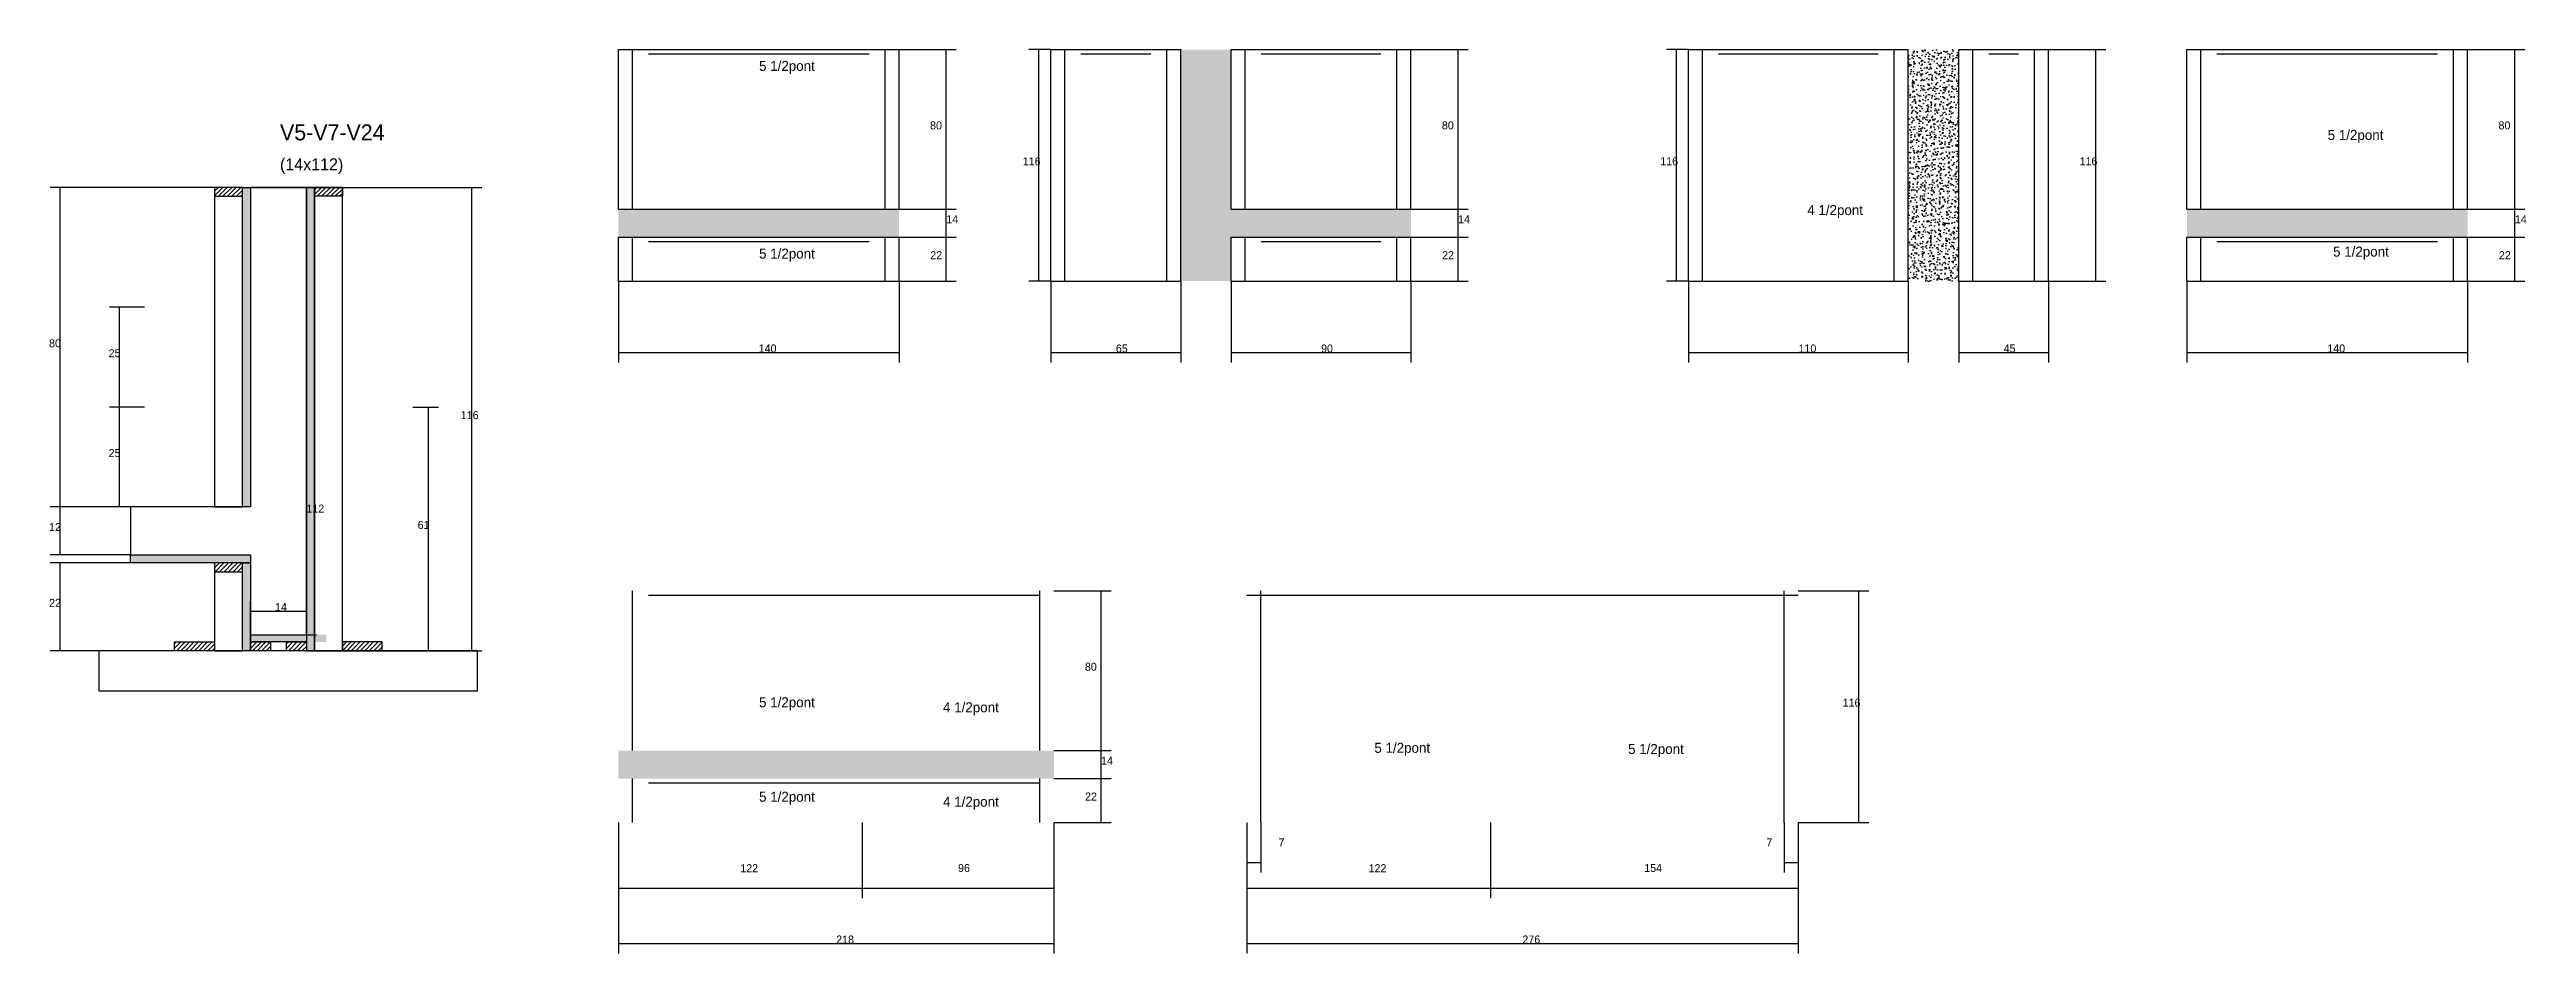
# Model space of a CAD drawing. Header units: metres. Extents: x 133910 to 135149, y 32273 to 32725.
import ezdxf

# ---------------------------------------------------------------- set-up
doc = ezdxf.new("R2010")
doc.units = ezdxf.units.M
for name, color, linetype in [('CONCRETO', 251, 'Continuous'), ('COTA', 4, 'Continuous'), ('Cota Seção (2x)', 4, 'Continuous'), ('Hachura', 253, 'Continuous'), ('Madeira', 126, 'Continuous'), ('NOMENCLATURA', 7, 'Continuous'), ('Painéis', 200, 'Continuous'), ('SARR_2.2x7', 40, 'Continuous'), ('Texto Seção', 7, 'Continuous')]:
    doc.layers.add(name, color=color, linetype=linetype)

msp = doc.modelspace()

# ---------------------------------------------------------------- hatches: boundary and pattern name
at = {"layer": 'COTA'}
h = msp.add_hatch(dxfattribs=at)
h.set_pattern_fill('AR-CONC', scale=0.03)
h.paths.add_polyline_path([(134501, 32725.4), (134475.8, 32725.4), (134475.8, 32609.4), (134501, 32609.4), (134501, 32631.4), (134591, 32631.4), (134591, 32645.4), (134501, 32645.4)])
h = msp.add_hatch(dxfattribs=at)
h.set_pattern_fill('AR-CONC', scale=0.03)
h.paths.add_polyline_path([(134865.2, 32725.4), (134839.9, 32725.4), (134839.9, 32609.4), (134865.2, 32609.4)])
h = msp.add_hatch(dxfattribs=at)
h.set_pattern_fill('AR-CONC', scale=0.03)
h.paths.add_polyline_path([(134334.8, 32631.4), (134334.8, 32645.4), (134194.3, 32645.4), (134194.3, 32631.4)])
h = msp.add_hatch(dxfattribs=at)
h.set_pattern_fill('AR-CONC', scale=0.03)
h.paths.add_polyline_path([(135119.9, 32631.4), (135119.9, 32645.4), (134979.4, 32645.4), (134979.4, 32631.4)])
h = msp.add_hatch(dxfattribs=at)
h.set_pattern_fill('AR-CONC', scale=0.03)
h.paths.add_polyline_path([(134412.3, 32360.3), (134412.3, 32374.3), (134194.3, 32374.3), (134194.3, 32360.3)])
at = {"layer": 'Hachura'}
h = msp.add_hatch(dxfattribs=at)
h.set_pattern_fill('ANSI31', scale=0.5)
h.paths.add_polyline_path([(133992.1, 32656.3), (133992.1, 32651.9), (133992.1, 32651.9), (134006.1, 32651.9), (134006.1, 32651.9), (134006.1, 32656.3), (134006.1, 32656.3), (133992.1, 32656.3)])
h = msp.add_hatch(color=8, dxfattribs=at)
h.dxf.hatch_style = 1
h.paths.add_polyline_path([(134006.1, 32656.3), (134010.1, 32656.3), (134010.1, 32656.3), (134010.1, 32496.3), (134010.1, 32496.3), (134006.1, 32496.3), (134006.1, 32496.3), (134006.1, 32656.3)])
h = msp.add_hatch(color=8, dxfattribs=at)
h.dxf.hatch_style = 1
h.paths.add_polyline_path([(134042.1, 32656.3), (134038.1, 32656.3), (134038.1, 32656.3), (134038.1, 32424.3), (134038.1, 32424.3), (134042.1, 32424.3), (134042.1, 32424.3), (134042.1, 32656.3)])
h = msp.add_hatch(dxfattribs=at)
h.set_pattern_fill('ANSI31', scale=0.5)
h.paths.add_polyline_path([(134056.1, 32656.3), (134056.1, 32651.9), (134056.1, 32651.9), (134042.1, 32651.9), (134042.1, 32651.9), (134042.1, 32656.3), (134042.1, 32656.3), (134056.1, 32656.3)])
h = msp.add_hatch(color=8, dxfattribs=at)
h.dxf.hatch_style = 1
h.paths.add_polyline_path([(133950.1, 32468.3), (133950.1, 32472.3), (133950.1, 32472.3), (134010.1, 32472.3), (134010.1, 32472.3), (134010.1, 32468.3), (134010.1, 32468.3), (133950.1, 32468.3)])
h = msp.add_hatch(dxfattribs=at)
h.set_pattern_fill('ANSI31', scale=0.5)
h.paths.add_polyline_path([(133992.1, 32468.3), (133992.1, 32463.9), (133992.1, 32463.9), (134006.1, 32463.9), (134006.1, 32463.9), (134006.1, 32468.3), (134006.1, 32468.3), (133992.1, 32468.3)])
h = msp.add_hatch(color=8, dxfattribs=at)
h.dxf.hatch_style = 1
h.paths.add_polyline_path([(134006.1, 32468.3), (134010.1, 32468.3), (134010.1, 32468.3), (134010.1, 32424.3), (134010.1, 32424.3), (134006.1, 32424.3), (134006.1, 32424.3), (134006.1, 32468.3)])
h = msp.add_hatch(dxfattribs=at)
h.set_pattern_fill('ANSI31', scale=0.5)
h.paths.add_polyline_path([(133972.1, 32424.3), (133972.1, 32428.7), (133972.1, 32428.7), (133992.1, 32428.7), (133992.1, 32428.7), (133992.1, 32424.3), (133992.1, 32424.3), (133972.1, 32424.3)])
h = msp.add_hatch(color=8, dxfattribs=at)
h.dxf.hatch_style = 1
h.paths.add_polyline_path([(134006.1, 32428.7), (134006.1, 32432.3), (134006.1, 32432.3), (134048.1, 32432.3), (134048.1, 32432.3), (134048.1, 32428.7), (134048.1, 32428.7), (134006.1, 32428.7)])
h = msp.add_hatch(dxfattribs=at)
h.set_pattern_fill('ANSI31', scale=0.5)
h.paths.add_polyline_path([(134010.1, 32424.3), (134010.1, 32428.7), (134010.1, 32428.7), (134020.1, 32428.7), (134020.1, 32428.7), (134020.1, 32424.3), (134020.1, 32424.3), (134010.1, 32424.3)])
h = msp.add_hatch(dxfattribs=at)
h.set_pattern_fill('ANSI31', scale=0.5)
h.paths.add_polyline_path([(134028.1, 32424.3), (134028.1, 32428.7), (134028.1, 32428.7), (134038.1, 32428.7), (134038.1, 32428.7), (134038.1, 32424.3), (134038.1, 32424.3), (134028.1, 32424.3)])
h = msp.add_hatch(dxfattribs=at)
h.set_pattern_fill('ANSI31', scale=0.5)
h.paths.add_polyline_path([(134076.1, 32424.3), (134076.1, 32428.7), (134076.1, 32428.7), (134056.1, 32428.7), (134056.1, 32428.7), (134056.1, 32424.3), (134056.1, 32424.3), (134076.1, 32424.3)])

# ---------------------------------------------------------------- linework, layer by layer
at = {"layer": 'CONCRETO'}
for points in [[(134038.1, 32636.3), (134038.1, 32656.3), (134010.1, 32656.3)], [(134010.1, 32496.3), (133950.1, 32496.3), (133950.1, 32472.3), (134010.1, 32472.3), (134010.1, 32432.3), (134038.1, 32432.3), (134038.1, 32636.3), (134038.1, 32636.3)]]:
    msp.add_lwpolyline(points, dxfattribs=at)
at = {"layer": 'COTA'}
for p, q in [((134334.8, 32725.4), (134363.4, 32725.4)), ((134358.4, 32645.4), (134358.4, 32725.4)), ((134410.8, 32725.4), (134399.8, 32725.4)), ((134404.8, 32609.4), (134404.8, 32725.4)), ((134591, 32725.4), (134619.6, 32725.4)), ((134614.6, 32645.4), (134614.6, 32725.4)), ((134730, 32725.4), (134719, 32725.4)), ((134724, 32609.4), (134724, 32725.4)), ((134910.2, 32725.4), (134938.8, 32725.4)), ((134933.8, 32609.4), (134933.8, 32725.4)), ((135119.9, 32725.4), (135148.6, 32725.4)), ((135143.6, 32645.4), (135143.6, 32725.4)), ((133999.1, 32656.3), (133909.8, 32656.3)), ((133914.8, 32496.3), (133914.8, 32656.3)), ((134056.1, 32656.3), (134125.9, 32656.3)), ((134120.9, 32424.3), (134120.9, 32656.3)), ((134334.8, 32645.4), (134363.4, 32645.4)), ((134334.8, 32645.4), (134363.4, 32645.4)), ((134358.4, 32631.4), (134358.4, 32645.4)), ((134591, 32645.4), (134619.6, 32645.4)), ((134591, 32645.4), (134619.6, 32645.4)), ((134614.6, 32631.4), (134614.6, 32645.4)), ((135119.9, 32645.4), (135148.6, 32645.4)), ((135119.9, 32645.4), (135148.6, 32645.4)), ((135143.6, 32631.4), (135143.6, 32645.4)), ((134334.8, 32631.4), (134363.4, 32631.4)), ((134334.8, 32631.4), (134363.4, 32631.4)), ((134358.4, 32609.4), (134358.4, 32631.4)), ((134591, 32631.4), (134619.6, 32631.4)), ((134591, 32631.4), (134619.6, 32631.4)), ((134614.6, 32609.4), (134614.6, 32631.4)), ((135119.9, 32631.4), (135148.6, 32631.4)), ((135119.9, 32631.4), (135148.6, 32631.4)), ((135143.6, 32609.4), (135143.6, 32631.4)), ((134194.3, 32609.4), (134194.3, 32568.7)), ((134334.8, 32609.4), (134334.8, 32568.7)), ((134334.8, 32609.4), (134363.4, 32609.4)), ((134410.8, 32609.4), (134399.8, 32609.4)), ((134410.8, 32609.4), (134410.8, 32568.7)), ((134475.8, 32609.4), (134475.8, 32568.7)), ((134501, 32609.4), (134501, 32568.7)), ((134591, 32609.4), (134591, 32568.7)), ((134591, 32609.4), (134619.6, 32609.4)), ((134730, 32609.4), (134719, 32609.4)), ((134730, 32609.4), (134730, 32568.7)), ((134839.9, 32609.4), (134839.9, 32568.7)), ((134865.2, 32609.4), (134865.2, 32568.7)), ((134910.2, 32609.4), (134910.2, 32568.7)), ((134910.2, 32609.4), (134938.8, 32609.4)), ((134979.4, 32609.4), (134979.4, 32568.7)), ((135119.9, 32609.4), (135119.9, 32568.7)), ((135119.9, 32609.4), (135148.6, 32609.4)), ((133957.1, 32596.3), (133939.6, 32596.3)), ((133944.6, 32546.3), (133944.6, 32596.3)), ((134194.3, 32573.7), (134334.8, 32573.7)), ((134410.8, 32573.7), (134475.8, 32573.7)), ((134501, 32573.7), (134591, 32573.7)), ((134730, 32573.7), (134839.9, 32573.7)), ((134865.2, 32573.7), (134910.2, 32573.7)), ((134979.4, 32573.7), (135119.9, 32573.7)), ((133957.1, 32546.3), (133939.6, 32546.3)), ((133957.1, 32546.3), (133939.6, 32546.3)), ((133944.6, 32496.3), (133944.6, 32546.3)), ((134091.4, 32546.3), (134104.3, 32546.3)), ((134099.3, 32424.3), (134099.3, 32546.3)), ((133950.1, 32496.3), (133909.8, 32496.3)), ((133950.1, 32496.3), (133909.8, 32496.3)), ((133914.8, 32472.3), (133914.8, 32496.3)), ((133957.1, 32496.3), (133939.6, 32496.3)), ((133950.1, 32472.3), (133909.8, 32472.3)), ((133950.1, 32468.3), (133909.8, 32468.3)), ((133914.8, 32424.3), (133914.8, 32468.3)), ((134412.3, 32454.3), (134440.9, 32454.3)), ((134435.9, 32374.3), (134435.9, 32454.3)), ((134784.8, 32454.3), (134820.2, 32454.3)), ((134815.2, 32338.3), (134815.2, 32454.3)), ((133972.1, 32424.3), (133909.8, 32424.3)), ((134076.1, 32424.3), (134125.9, 32424.3)), ((134076.1, 32424.3), (134104.3, 32424.3)), ((134412.3, 32374.3), (134440.9, 32374.3)), ((134412.3, 32374.3), (134440.9, 32374.3)), ((134435.9, 32360.3), (134435.9, 32374.3)), ((134412.3, 32360.3), (134440.9, 32360.3)), ((134412.3, 32360.3), (134440.9, 32360.3)), ((134435.9, 32338.3), (134435.9, 32360.3)), ((134194.3, 32338.3), (134194.3, 32272.7)), ((134194.3, 32338.3), (134194.3, 32300.4)), ((134316.3, 32338.3), (134316.3, 32300.4)), ((134316.3, 32338.3), (134316.3, 32300.4)), ((134412.3, 32338.3), (134412.3, 32272.7)), ((134412.3, 32338.3), (134440.9, 32338.3)), ((134412.3, 32338.3), (134412.3, 32300.4)), ((134508.8, 32338.3), (134508.8, 32272.7)), ((134508.8, 32338.3), (134508.8, 32300.4)), ((134508.8, 32338.3), (134508.8, 32313.2)), ((134515.8, 32338.3), (134515.8, 32313.2)), ((134630.8, 32338.3), (134630.8, 32300.4)), ((134630.8, 32338.3), (134630.8, 32300.4)), ((134777.8, 32338.3), (134777.8, 32313.2)), ((134784.8, 32338.3), (134784.8, 32272.7)), ((134784.8, 32338.3), (134820.2, 32338.3)), ((134784.8, 32338.3), (134784.8, 32300.4)), ((134784.8, 32338.3), (134784.8, 32313.2)), ((134508.8, 32318.2), (134515.8, 32318.2)), ((134777.8, 32318.2), (134784.8, 32318.2)), ((134194.3, 32305.4), (134316.3, 32305.4)), ((134316.3, 32305.4), (134412.3, 32305.4)), ((134508.8, 32305.4), (134630.8, 32305.4)), ((134630.8, 32305.4), (134784.8, 32305.4)), ((134194.3, 32277.7), (134412.3, 32277.7)), ((134508.8, 32277.7), (134784.8, 32277.7))]:
    msp.add_line(p, q, dxfattribs=at)
at = {"layer": 'Cota Seção (2x)'}
for p, q in [((134010.1, 32656.3), (134043.1, 32656.3)), ((134038.1, 32432.3), (134038.1, 32656.3)), ((134010.1, 32432.3), (134010.1, 32449.2)), ((134038.1, 32432.3), (134038.1, 32449.2)), ((134010.1, 32444.2), (134038.1, 32444.2)), ((134010.1, 32432.3), (134043.1, 32432.3))]:
    msp.add_line(p, q, dxfattribs=at)
at = {"layer": 'Madeira'}
for points in [[(133992.1, 32656.3), (133992.1, 32651.9), (134006.1, 32651.9), (134006.1, 32656.3)], [(133992.1, 32496.3), (134006.1, 32496.3), (134006.1, 32656.3), (133992.1, 32656.3)], [(134056.1, 32656.3), (134056.1, 32651.9), (134042.1, 32651.9), (134042.1, 32656.3)], [(134056.1, 32656.3), (134042.1, 32656.3), (134042.1, 32424.3), (134056.1, 32424.3)], [(133992.1, 32468.3), (133992.1, 32463.9), (134006.1, 32463.9), (134006.1, 32468.3)], [(133992.1, 32424.3), (134006.1, 32424.3), (134006.1, 32468.3), (133992.1, 32468.3)], [(133934.2, 32404.3), (134123.8, 32404.3), (134123.8, 32424.3), (133934.2, 32424.3)], [(133972.1, 32424.3), (133972.1, 32428.7), (133992.1, 32428.7), (133992.1, 32424.3)], [(134010.1, 32424.3), (134010.1, 32428.7), (134020.1, 32428.7), (134020.1, 32424.3)], [(134028.1, 32424.3), (134028.1, 32428.7), (134038.1, 32428.7), (134038.1, 32424.3)], [(134076.1, 32424.3), (134076.1, 32428.7), (134056.1, 32428.7), (134056.1, 32424.3)]]:
    msp.add_lwpolyline(points, close=True, dxfattribs=at)
at = {"layer": 'Painéis'}
for p, q in [((134194.3, 32725.4), (134334.8, 32725.4)), ((134194.3, 32645.4), (134194.3, 32725.4)), ((134334.8, 32645.4), (134334.8, 32725.4)), ((134410.8, 32725.4), (134475.8, 32725.4)), ((134410.8, 32609.4), (134410.8, 32725.4)), ((134475.8, 32609.4), (134475.8, 32725.4)), ((134501, 32725.4), (134591, 32725.4)), ((134501, 32645.4), (134501, 32725.4)), ((134591, 32645.4), (134591, 32725.4)), ((134730, 32725.4), (134839.9, 32725.4)), ((134730, 32609.4), (134730, 32725.4)), ((134839.9, 32609.4), (134839.9, 32725.4)), ((134865.2, 32725.4), (134910.2, 32725.4)), ((134865.2, 32609.4), (134865.2, 32725.4)), ((134910.2, 32609.4), (134910.2, 32725.4)), ((134979.4, 32725.4), (135119.9, 32725.4)), ((134979.4, 32645.4), (134979.4, 32725.4)), ((135119.9, 32645.4), (135119.9, 32725.4)), ((134194.3, 32645.4), (134334.8, 32645.4)), ((134501, 32645.4), (134591, 32645.4)), ((134979.4, 32645.4), (135119.9, 32645.4)), ((134194.3, 32631.4), (134334.8, 32631.4)), ((134194.3, 32609.4), (134194.3, 32631.4)), ((134334.8, 32609.4), (134334.8, 32631.4)), ((134501, 32631.4), (134591, 32631.4)), ((134501, 32609.4), (134501, 32631.4)), ((134591, 32609.4), (134591, 32631.4)), ((134979.4, 32631.4), (135119.9, 32631.4)), ((134979.4, 32609.4), (134979.4, 32631.4)), ((135119.9, 32609.4), (135119.9, 32631.4)), ((134194.3, 32609.4), (134334.8, 32609.4)), ((134410.8, 32609.4), (134475.8, 32609.4)), ((134501, 32609.4), (134591, 32609.4)), ((134730, 32609.4), (134839.9, 32609.4)), ((134865.2, 32609.4), (134910.2, 32609.4)), ((134979.4, 32609.4), (135119.9, 32609.4))]:
    msp.add_line(p, q, dxfattribs=at)
for points in [[(134006.1, 32656.3), (134010.1, 32656.3), (134010.1, 32496.3), (134006.1, 32496.3)], [(134042.1, 32656.3), (134038.1, 32656.3), (134038.1, 32424.3), (134042.1, 32424.3)], [(133950.1, 32468.3), (133950.1, 32472.3), (134010.1, 32472.3), (134010.1, 32468.3)], [(134006.1, 32468.3), (134010.1, 32468.3), (134010.1, 32424.3), (134006.1, 32424.3)], [(134010.1, 32428.7), (134010.1, 32432.3), (134038.1, 32432.3), (134038.1, 32428.7)]]:
    msp.add_lwpolyline(points, close=True, dxfattribs=at)
at = {"layer": 'SARR_2.2x7'}
for p, q in [((134201.3, 32645.4), (134201.3, 32725.4)), ((134209.3, 32723.2), (134319.8, 32723.2)), ((134327.8, 32645.4), (134327.8, 32725.4)), ((134417.8, 32609.4), (134417.8, 32725.4)), ((134425.8, 32723.2), (134460.8, 32723.2)), ((134468.8, 32609.4), (134468.8, 32725.4)), ((134508, 32645.4), (134508, 32725.4)), ((134516, 32723.2), (134576, 32723.2)), ((134584, 32645.4), (134584, 32725.4)), ((134737, 32609.4), (134737, 32725.4)), ((134745, 32723.2), (134824.9, 32723.2)), ((134832.9, 32609.4), (134832.9, 32725.4)), ((134872.2, 32609.4), (134872.2, 32725.4)), ((134872.2, 32609.4), (134872.2, 32725.4)), ((134880.2, 32723.2), (134895.2, 32723.2)), ((134903.2, 32609.4), (134903.2, 32725.4)), ((134986.4, 32645.4), (134986.4, 32725.4)), ((134994.4, 32723.2), (135104.9, 32723.2)), ((135112.9, 32645.4), (135112.9, 32725.4)), ((134201.3, 32609.4), (134201.3, 32631.4)), ((134209.3, 32629.2), (134319.8, 32629.2)), ((134327.8, 32609.4), (134327.8, 32631.4)), ((134508, 32609.4), (134508, 32631.4)), ((134508, 32609.4), (134508, 32631.4)), ((134516, 32629.2), (134576, 32629.2)), ((134584, 32609.4), (134584, 32631.4)), ((134986.4, 32609.4), (134986.4, 32631.4)), ((134994.4, 32629.2), (135104.9, 32629.2)), ((135112.9, 32609.4), (135112.9, 32631.4)), ((134201.3, 32374.3), (134201.3, 32454.3)), ((134209.3, 32452.1), (134316.3, 32452.1)), ((134316.3, 32452.1), (134405.3, 32452.1)), ((134405.3, 32374.3), (134405.3, 32454.3)), ((134508.8, 32452.1), (134630.8, 32452.1)), ((134515.8, 32338.3), (134515.8, 32454.3)), ((134630.8, 32452.1), (134784.8, 32452.1)), ((134777.8, 32338.3), (134777.8, 32454.3)), ((134201.3, 32338.3), (134201.3, 32360.3)), ((134209.3, 32358.1), (134316.3, 32358.1)), ((134316.3, 32358.1), (134405.3, 32358.1)), ((134405.3, 32338.3), (134405.3, 32360.3))]:
    msp.add_line(p, q, dxfattribs=at)

# ---------------------------------------------------------------- texts
at = {"layer": 'COTA'}
for s, p in [('80', (134350.3, 32685.4)), ('80', (134606.5, 32685.4)), ('80', (135135.4, 32685.4)), ('116', (134396.7, 32667.4)), ('116', (134715.8, 32667.4)), ('116', (134925.7, 32667.4)), ('14', (134358.4, 32638.4)), ('14', (134614.6, 32638.4)), ('14', (135143.6, 32638.4)), ('22', (134350.4, 32620.4)), ('22', (134606.6, 32620.4)), ('22', (135135.6, 32620.4)), ('80', (133909.3, 32576.3)), ('25', (133939.1, 32571.3)), ('140', (134264.5, 32573.7)), ('65', (134443.3, 32573.7)), ('90', (134546, 32573.7)), ('110', (134785, 32573.7)), ('45', (134887.7, 32573.7)), ('140', (135049.7, 32573.7)), ('116', (134115.4, 32540.3)), ('25', (133939.1, 32521.3)), ('12', (133909.3, 32484.3)), ('61', (134093.8, 32485.3)), ('22', (133909.3, 32446.3)), ('80', (134427.8, 32414.3)), ('116', (134807.1, 32396.3)), ('14', (134435.9, 32367.3)), ('22', (134427.9, 32349.3)), ('7', (134524.7, 32326.3)), ('7', (134768.9, 32326.3)), ('122', (134255.3, 32313.4)), ('96', (134364.3, 32313.5)), ('122', (134569.8, 32313.4)), ('154', (134707.8, 32313.5)), ('218', (134303.3, 32277.7)), ('276', (134646.8, 32277.7))]:
    msp.add_text(s, height=4, dxfattribs=at).set_placement(p)
at = {"layer": 'Cota Seção (2x)'}
for s, p in [('112', (134038.1, 32493.5)), ('14', (134022.4, 32444.2))]:
    msp.add_text(s, height=4, dxfattribs=at).set_placement(p)
at = {"layer": 'NOMENCLATURA'}
for s, p in [('5 1/2pont', (134264.7, 32714.7)), ('5 1/2pont', (135049.9, 32680.1)), ('4 1/2pont', (134789.4, 32642.5)), ('5 1/2pont', (134264.7, 32620.7)), ('5 1/2pont', (135052.6, 32621.7)), ('5 1/2pont', (134264.7, 32396)), ('4 1/2pont', (134356.8, 32393.5)), ('5 1/2pont', (134572.7, 32373.2)), ('5 1/2pont', (134699.7, 32372.6)), ('5 1/2pont', (134264.7, 32348.7)), ('4 1/2pont', (134356.8, 32346.2))]:
    msp.add_text(s, height=5, dxfattribs=at).set_placement(p)
at = {"layer": 'Texto Seção'}
for s, height, p in [('V5-V7-V24', 8, (134024.9, 32679.9)), ('(14x112)', 6, (134024.9, 32664.9))]:
    msp.add_text(s, height=height, dxfattribs=at).set_placement(p)

doc.saveas('drawing.dxf')
